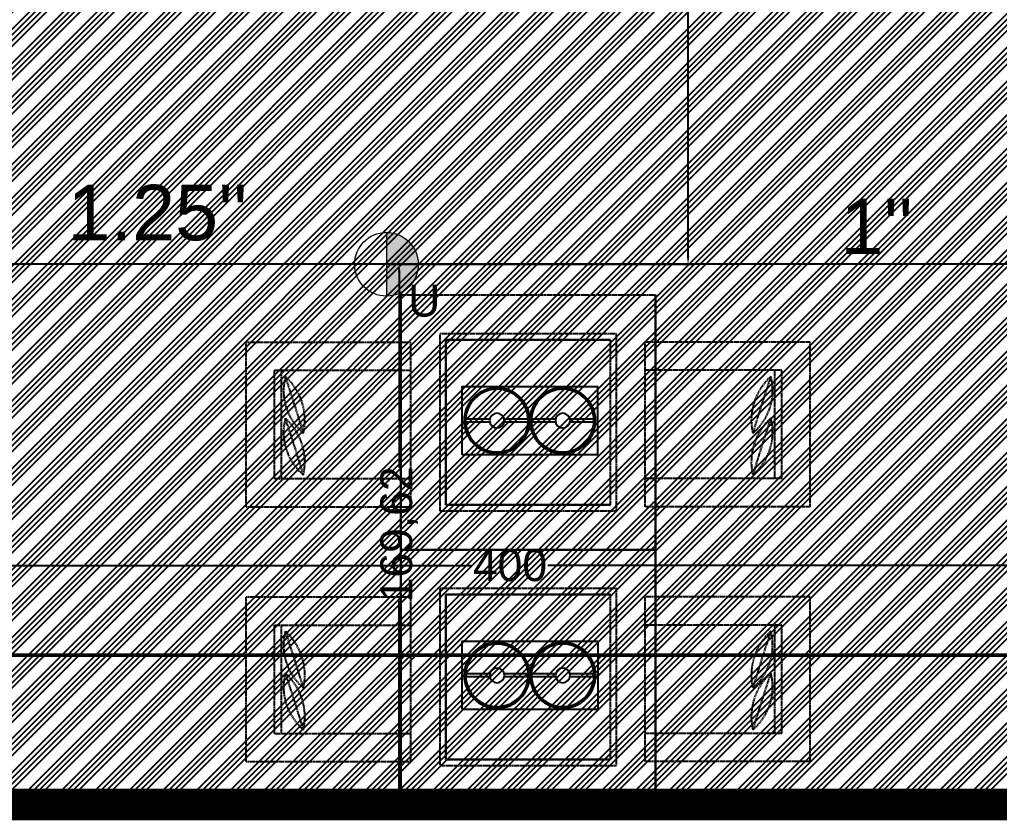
# Model space of a CAD drawing. Extents: x -2975 to 7327, y -1166 to 1029.
# Drawn here: x 570.5 to 878.3, y -1122.8 to -871.3 of the extents above; entities that cross this region are included whole.
import ezdxf

# ---------------------------------------------------------------- set-up
doc = ezdxf.new("R2010")
doc.units = 0
doc.set_wipeout_variables(frame=1)
doc.header["$PDMODE"] = 34
doc.linetypes.add('XR-Mince$0$Anchor Stor (Ground Floor Plan ) Xref$2$Retail Building ( Ground Floor ) Xref$0$HIDDEN', pattern=[0.375, 0.25, -0.125])
doc.linetypes.add('XR-Mince$0$LOWER LEVEL GROUND FLOOR$0$DASHDOT', pattern=[25.4, 12.7, -6.35, 0, -6.35])
doc.layers.add('13032-XFF-L02$0$F-SPRN-STAN', color=245, linetype='Continuous', lineweight=50)
doc.layers.add('E-L-TEXT', color=7, linetype='Continuous', lineweight=13)
for name, color, linetype in [('E-TEXT-LIGHTING', 7, 'Continuous'), ('fire fighting', 1, 'Continuous'), ('M-FIRE FIGHTING-1.5 INCH', 1, 'Continuous'), ('M-FIRE FIGHTING-2 INCH', 1, 'Continuous'), ('XR-Mince$0$ceiling', 149, 'Continuous'), ('XR-Mince$0$fur dashed', 15, 'XR-Mince$0$Anchor Stor (Ground Floor Plan ) Xref$2$Retail Building ( Ground Floor ) Xref$0$HIDDEN'), ('XR-Mince$0$lease line', 8, 'Continuous'), ('XR-Mince$0$lighting unit', 4, 'Continuous')]:
    doc.layers.add(name, color=color, linetype=linetype)
doc.styles.get("Standard").update_dxf_attribs({"font": 'arial.ttf'})
doc.dimstyles.new('ISO-25', dxfattribs={"dimtxt": 10, "dimasz": 2.5, "dimexe": 1.25, "dimexo": 0.625, "dimtad": 0, "dimtxsty": 'Standard', "dimcen": 2.5, "dimadec": 0, "dimazin": 0, "dimtfac": 1, "dimtix": 1, "dimtmove": 0, "dimatfit": 3, "dimfxl": 1, "dimarcsym": 0})

# ---------------------------------------------------------------- blocks, each defined once
blk = doc.blocks.new('XR-Mince$0$fur')
at = {"layer": 'XR-Mince$0$fur dashed', "extrusion": (4.015e-13, -6.47408e-06, 1)}
for p, q in [((-12879.5, -22129.2, 0), (-12879.5, -22049.2, 0)), ((-12879.5, -22049.2, 0), (-12879.5, -22129.2, 0)), ((-12879.5, -22129.2, 0), (-12879.5, -22049.2, 0)), ((-12879.5, -22129.2, 0), (-12879.5, -22049.2, 0)), ((-12879.5, -22049.2, 0), (-12879.5, -22129.2, 0)), ((-12879.5, -22129.2, 0), (-12879.5, -22049.2, 0)), ((-12879.5, -22049.21, 0), (-12879.5, -22129.21, 0)), ((-12879.5, -22049.21, 0), (-12879.5, -22129.21, 0)), ((-12879.5, -22129.21, 0), (-12879.5, -22049.21, 0)), ((-12879.5, -22049.21, 0), (-12879.5, -22129.21, 0)), ((-12879.5, -22049.21, 0), (-12879.5, -22129.21, 0)), ((-12879.5, -22129.21, 0), (-12879.5, -22049.21, 0)), ((-12799.5, -22049.2, 0), (-12799.5, -22129.2, 0)), ((-12799.5, -22129.2, 0), (-12799.5, -22049.2, 0)), ((-12799.5, -22049.2, 0), (-12799.5, -22129.2, 0)), ((-12799.5, -22129.2, 0), (-12799.5, -22049.2, 0)), ((-12799.5, -22049.21, 0), (-12799.5, -22129.21, 0)), ((-12799.5, -22049.21, 0), (-12799.5, -22129.21, 0)), ((-12799.5, -22129.21, 0), (-12799.5, -22049.21, 0)), ((-12799.5, -22049.21, 0), (-12799.5, -22129.21, 0)), ((-12799.5, -22049.21, 0), (-12799.5, -22129.21, 0)), ((-12799.5, -22129.21, 0), (-12799.5, -22049.21, 0)), ((-12865.38, -22063.31, 0), (-12813.61, -22063.31, 0)), ((-12865.38, -22115.08, 0), (-12865.38, -22063.31, 0)), ((-12865.38, -22063.31, 0), (-12813.61, -22063.31, 0)), ((-12865.38, -22115.08, 0), (-12865.38, -22063.31, 0)), ((-12813.61, -22115.08, 0), (-12813.61, -22063.31, 0)), ((-12813.61, -22115.08, 0), (-12813.61, -22063.31, 0)), ((-12813.61, -22115.08, 0), (-12865.38, -22115.08, 0)), ((-12813.61, -22115.08, 0), (-12865.38, -22115.08, 0)), ((-12799.5, -22129.2, 0), (-12879.5, -22129.2, 0)), ((-12879.5, -22209.2, 0), (-12879.5, -22129.2, 0)), ((-12879.5, -22129.2, 0), (-12879.5, -22209.2, 0)), ((-12879.5, -22209.2, 0), (-12879.5, -22129.2, 0)), ((-12799.5, -22129.2, 0), (-12879.5, -22129.2, 0)), ((-12879.5, -22209.2, 0), (-12879.5, -22129.2, 0)), ((-12879.5, -22129.2, 0), (-12879.5, -22209.2, 0)), ((-12879.5, -22209.2, 0), (-12879.5, -22129.2, 0)), ((-12879.5, -22129.21, 0), (-12879.5, -22209.21, 0)), ((-12879.5, -22129.21, 0), (-12879.5, -22209.21, 0)), ((-12879.5, -22209.21, 0), (-12879.5, -22129.21, 0)), ((-12879.5, -22129.21, 0), (-12879.5, -22209.21, 0)), ((-12879.5, -22129.21, 0), (-12879.5, -22209.21, 0)), ((-12879.5, -22209.21, 0), (-12879.5, -22129.21, 0)), ((-12799.5, -22129.2, 0), (-12799.5, -22209.2, 0)), ((-12799.5, -22209.2, 0), (-12799.5, -22129.2, 0)), ((-12799.5, -22129.2, 0), (-12799.5, -22209.2, 0)), ((-12799.5, -22209.2, 0), (-12799.5, -22129.2, 0)), ((-12799.5, -22129.21, 0), (-12799.5, -22209.21, 0)), ((-12799.5, -22129.21, 0), (-12799.5, -22209.21, 0)), ((-12799.5, -22209.21, 0), (-12799.5, -22129.21, 0)), ((-12799.5, -22129.21, 0), (-12799.5, -22209.21, 0)), ((-12799.5, -22129.21, 0), (-12799.5, -22209.21, 0)), ((-12799.5, -22209.21, 0), (-12799.5, -22129.21, 0)), ((-12865.38, -22143.31, 0), (-12813.61, -22143.31, 0)), ((-12865.38, -22195.08, 0), (-12865.38, -22143.31, 0)), ((-12865.38, -22143.31, 0), (-12813.61, -22143.31, 0)), ((-12865.38, -22195.08, 0), (-12865.38, -22143.31, 0)), ((-12813.61, -22195.08, 0), (-12813.61, -22143.31, 0)), ((-12813.61, -22195.08, 0), (-12813.61, -22143.31, 0)), ((-12813.61, -22195.08, 0), (-12865.38, -22195.08, 0)), ((-12813.61, -22195.08, 0), (-12865.38, -22195.08, 0)), ((-12799.5, -22209.2, 0), (-12879.5, -22209.2, 0)), ((-12799.5, -22209.2, 0), (-12879.5, -22209.2, 0))]:
    blk.add_line(p, q, dxfattribs=at)
at = {"layer": 'XR-Mince$0$fur dashed'}
for p, q in [((-12879.5, -22049.21, 0), (-12799.5, -22049.2, 0)), ((-12811.73, -22061.43, 0), (-12867.26, -22061.43, 0)), ((-12867.26, -22061.43, 0), (-12867.26, -22116.96, 0)), ((-12813.61, -22063.31, 0), (-12865.38, -22063.31, 0)), ((-12865.38, -22063.31, 0), (-12865.38, -22115.08, 0)), ((-12813.61, -22115.08, 0), (-12813.61, -22063.31, 0)), ((-12811.73, -22116.96, 0), (-12811.73, -22061.43, 0)), ((-12865.38, -22115.08, 0), (-12813.61, -22115.08, 0)), ((-12867.26, -22116.96, 0), (-12811.73, -22116.96, 0)), ((-12879.5, -22129.21, 0), (-12799.5, -22129.2, 0)), ((-12811.73, -22141.43, 0), (-12867.26, -22141.43, 0)), ((-12867.26, -22141.43, 0), (-12867.26, -22196.96, 0)), ((-12813.61, -22143.31, 0), (-12865.38, -22143.31, 0)), ((-12865.38, -22143.31, 0), (-12865.38, -22195.08, 0)), ((-12813.61, -22195.08, 0), (-12813.61, -22143.31, 0)), ((-12811.73, -22196.96, 0), (-12811.73, -22141.43, 0)), ((-12865.38, -22195.08, 0), (-12813.61, -22195.08, 0)), ((-12867.26, -22196.96, 0), (-12811.73, -22196.96, 0))]:
    blk.add_line(p, q, dxfattribs=at)
at = {"layer": 'XR-Mince$0$fur dashed', "extrusion": (6.47408e-06, -1.58569e-21, 1)}
for p, q in [((-12879.5, -22129.21, 0), (-12879.5, -22049.21, 0)), ((-12879.5, -22129.21, 0), (-12879.5, -22049.21, 0)), ((-12799.5, -22049.21, 0), (-12799.5, -22129.21, 0)), ((-12799.5, -22049.21, 0), (-12799.5, -22129.21, 0)), ((-12802.69, -22115.76, 0), (-12802.69, -22064, 0)), ((-12750.93, -22064, 0), (-12802.69, -22064, 0)), ((-12802.69, -22115.76, 0), (-12802.69, -22064, 0)), ((-12750.93, -22064, 0), (-12802.69, -22064, 0)), ((-12750.93, -22115.76, 0), (-12750.93, -22064, 0)), ((-12750.93, -22115.76, 0), (-12750.93, -22064, 0)), ((-12759.8, -22072.87, 0), (-12802.69, -22072.87, 0)), ((-12759.8, -22072.87, 0), (-12802.69, -22072.87, 0)), ((-12762.02, -22106.89, 0), (-12762.02, -22072.87, 0)), ((-12762.02, -22106.89, 0), (-12762.02, -22072.87, 0)), ((-12759.8, -22106.89, 0), (-12759.8, -22072.87, 0)), ((-12759.8, -22106.89, 0), (-12759.8, -22072.87, 0)), ((-12759.8, -22106.89, 0), (-12802.69, -22106.89, 0)), ((-12759.8, -22106.89, 0), (-12802.69, -22106.89, 0)), ((-12750.93, -22115.76, 0), (-12802.69, -22115.76, 0)), ((-12750.93, -22115.76, 0), (-12802.69, -22115.76, 0)), ((-12879.5, -22129.21, 0), (-12799.5, -22129.21, 0)), ((-12799.5, -22129.21, 0), (-12879.5, -22129.21, 0)), ((-12879.5, -22209.21, 0), (-12879.5, -22129.21, 0)), ((-12879.5, -22129.21, 0), (-12799.5, -22129.21, 0)), ((-12799.5, -22129.21, 0), (-12879.5, -22129.21, 0)), ((-12879.5, -22209.21, 0), (-12879.5, -22129.21, 0)), ((-12879.49, -22129.2, 0), (-12799.49, -22129.2, 0)), ((-12799.49, -22129.2, 0), (-12879.49, -22129.2, 0)), ((-12879.49, -22129.2, 0), (-12799.49, -22129.2, 0)), ((-12799.49, -22129.2, 0), (-12879.49, -22129.2, 0)), ((-12879.48, -22129.2, 0), (-12799.48, -22129.2, 0)), ((-12879.48, -22129.2, 0), (-12799.48, -22129.2, 0)), ((-12799.48, -22129.2, 0), (-12879.48, -22129.2, 0)), ((-12879.48, -22129.2, 0), (-12799.48, -22129.2, 0)), ((-12879.48, -22129.2, 0), (-12799.48, -22129.2, 0)), ((-12799.48, -22129.2, 0), (-12879.48, -22129.2, 0)), ((-12799.5, -22129.21, 0), (-12799.5, -22209.21, 0)), ((-12799.5, -22129.21, 0), (-12799.5, -22209.21, 0)), ((-12802.69, -22195.76, 0), (-12802.69, -22144, 0)), ((-12750.93, -22144, 0), (-12802.69, -22144, 0)), ((-12802.69, -22195.76, 0), (-12802.69, -22144, 0)), ((-12750.93, -22144, 0), (-12802.69, -22144, 0)), ((-12750.93, -22195.76, 0), (-12750.93, -22144, 0)), ((-12750.93, -22195.76, 0), (-12750.93, -22144, 0)), ((-12759.8, -22152.87, 0), (-12802.69, -22152.87, 0)), ((-12759.8, -22152.87, 0), (-12802.69, -22152.87, 0)), ((-12762.02, -22186.89, 0), (-12762.02, -22152.87, 0)), ((-12762.02, -22186.89, 0), (-12762.02, -22152.87, 0)), ((-12759.8, -22186.89, 0), (-12759.8, -22152.87, 0)), ((-12759.8, -22186.89, 0), (-12759.8, -22152.87, 0)), ((-12759.8, -22186.89, 0), (-12802.69, -22186.89, 0)), ((-12759.8, -22186.89, 0), (-12802.69, -22186.89, 0)), ((-12750.93, -22195.76, 0), (-12802.69, -22195.76, 0)), ((-12750.93, -22195.76, 0), (-12802.69, -22195.76, 0)), ((-12879.5, -22209.21, 0), (-12799.5, -22209.21, 0)), ((-12799.5, -22209.21, 0), (-12879.5, -22209.21, 0)), ((-12879.5, -22209.21, 0), (-12799.5, -22209.21, 0)), ((-12799.5, -22209.21, 0), (-12879.5, -22209.21, 0)), ((-12879.49, -22209.2, 0), (-12799.49, -22209.2, 0)), ((-12799.49, -22209.2, 0), (-12879.49, -22209.2, 0)), ((-12879.49, -22209.2, 0), (-12799.49, -22209.2, 0)), ((-12799.49, -22209.2, 0), (-12879.49, -22209.2, 0)), ((-12879.48, -22209.2, 0), (-12799.48, -22209.2, 0)), ((-12879.48, -22209.2, 0), (-12799.48, -22209.2, 0)), ((-12799.48, -22209.2, 0), (-12879.48, -22209.2, 0)), ((-12879.48, -22209.2, 0), (-12799.48, -22209.2, 0)), ((-12879.48, -22209.2, 0), (-12799.48, -22209.2, 0)), ((-12799.48, -22209.2, 0), (-12879.48, -22209.2, 0))]:
    blk.add_line(p, q, dxfattribs=at)
at = {"layer": 'XR-Mince$0$fur dashed', "extrusion": (-6.47408e-06, -7.92846e-22, 1)}
for p, q in [((-12928.06, -22064, 0), (-12876.3, -22064, 0)), ((-12928.06, -22115.76, 0), (-12928.06, -22064, 0)), ((-12928.06, -22064, 0), (-12876.3, -22064, 0)), ((-12928.06, -22115.76, 0), (-12928.06, -22064, 0)), ((-12876.3, -22115.76, 0), (-12876.3, -22064, 0)), ((-12876.3, -22115.76, 0), (-12876.3, -22064, 0)), ((-12919.19, -22106.89, 0), (-12919.19, -22072.87, 0)), ((-12919.19, -22072.87, 0), (-12876.3, -22072.87, 0)), ((-12919.19, -22106.89, 0), (-12919.19, -22072.87, 0)), ((-12919.19, -22072.87, 0), (-12876.3, -22072.87, 0)), ((-12916.97, -22106.89, 0), (-12916.97, -22072.87, 0)), ((-12916.97, -22106.89, 0), (-12916.97, -22072.87, 0)), ((-12919.19, -22106.89, 0), (-12876.3, -22106.89, 0)), ((-12919.19, -22106.89, 0), (-12876.3, -22106.89, 0)), ((-12928.06, -22115.76, 0), (-12876.3, -22115.76, 0)), ((-12928.06, -22115.76, 0), (-12876.3, -22115.76, 0)), ((-12928.06, -22144, 0), (-12876.3, -22144, 0)), ((-12928.06, -22195.76, 0), (-12928.06, -22144, 0)), ((-12928.06, -22144, 0), (-12876.3, -22144, 0)), ((-12928.06, -22195.76, 0), (-12928.06, -22144, 0)), ((-12876.3, -22195.76, 0), (-12876.3, -22144, 0)), ((-12876.3, -22195.76, 0), (-12876.3, -22144, 0)), ((-12919.19, -22186.89, 0), (-12919.19, -22152.87, 0)), ((-12919.19, -22152.87, 0), (-12876.3, -22152.87, 0)), ((-12919.19, -22186.89, 0), (-12919.19, -22152.87, 0)), ((-12919.19, -22152.87, 0), (-12876.3, -22152.87, 0)), ((-12916.97, -22186.89, 0), (-12916.97, -22152.87, 0)), ((-12916.97, -22186.89, 0), (-12916.97, -22152.87, 0)), ((-12919.19, -22186.89, 0), (-12876.3, -22186.89, 0)), ((-12919.19, -22186.89, 0), (-12876.3, -22186.89, 0)), ((-12928.06, -22195.76, 0), (-12876.3, -22195.76, 0)), ((-12928.06, -22195.76, 0), (-12876.3, -22195.76, 0))]:
    blk.add_line(p, q, dxfattribs=at)
at = {"layer": 'XR-Mince$0$fur dashed', "elevation": 0}
for points in [[(-12879.5, -22049.21), (-12799.5, -22049.2)], [(-12879.5, -22129.21), (-12799.5, -22129.2)]]:
    blk.add_lwpolyline(points, dxfattribs=at)
for points in [[(-12811.73, -22116.96), (-12811.73, -22061.43), (-12867.26, -22061.43), (-12867.26, -22116.96)], [(-12813.61, -22115.08), (-12813.61, -22063.31), (-12865.38, -22063.31), (-12865.38, -22115.08)], [(-12811.73, -22196.96), (-12811.73, -22141.43), (-12867.26, -22141.43), (-12867.26, -22196.96)], [(-12813.61, -22195.08), (-12813.61, -22143.31), (-12865.38, -22143.31), (-12865.38, -22195.08)]]:
    blk.add_lwpolyline(points, close=True, dxfattribs=at)
at = {"layer": 'XR-Mince$0$fur dashed', "extrusion": (-6.47408e-06, -7.92846e-22, 1)}
for centre, radius, start, end in [((-12898.92, -22079.27, 0.08), 17.39, 165.1858, 230.1289), ((-12898.92, -22079.27, 0.08), 17.39, 165.1858, 230.1289), ((-12928.1, -22088.56, 0.08), 18.48, 347.3045, 48.0103), ((-13413.61, -22243.11, 0.08), 525.55, 16.6393, 18.6755), ((-12928.1, -22088.56, 0.08), 18.48, 347.3045, 48.0103), ((-13413.61, -22243.11, 0.08), 525.55, 16.6393, 18.6755), ((-12898.92, -22092.38, 0.08), 17.39, 165.1858, 230.1289), ((-12898.92, -22092.38, 0.08), 17.39, 165.1858, 230.1289), ((-12928.1, -22101.67, 0.08), 18.48, 347.3045, 48.0103), ((-13413.61, -22256.22, 0.08), 525.55, 16.6393, 18.6755), ((-12928.1, -22101.67, 0.08), 18.48, 347.3045, 48.0103), ((-13413.61, -22256.22, 0.08), 525.55, 16.6393, 18.6755), ((-12898.92, -22159.27, 0.08), 17.39, 165.1858, 230.1289), ((-12898.92, -22159.27, 0.08), 17.39, 165.1858, 230.1289), ((-12928.1, -22168.56, 0.08), 18.48, 347.3045, 48.0103), ((-13413.61, -22323.11, 0.08), 525.55, 16.6393, 18.6755), ((-12928.1, -22168.56, 0.08), 18.48, 347.3045, 48.0103), ((-13413.61, -22323.11, 0.08), 525.55, 16.6393, 18.6755), ((-12898.92, -22172.38, 0.08), 17.39, 165.1858, 230.1289), ((-12898.92, -22172.38, 0.08), 17.39, 165.1858, 230.1289), ((-12928.1, -22181.67, 0.08), 18.48, 347.3045, 48.0103), ((-13413.61, -22336.22, 0.08), 525.55, 16.6393, 18.6755), ((-12928.1, -22181.67, 0.08), 18.48, 347.3045, 48.0103), ((-13413.61, -22336.22, 0.08), 525.55, 16.6393, 18.6755)]:
    blk.add_arc(centre, radius, start, end, dxfattribs=at)
at = {"layer": 'XR-Mince$0$fur dashed', "extrusion": (6.47408e-06, -1.58569e-21, 1)}
for centre, radius, start, end in [((-12750.9, -22088.56, -0.08), 18.48, 131.9897, 192.6955), ((-12750.9, -22088.56, -0.08), 18.48, 131.9897, 192.6955), ((-12780.07, -22079.27, -0.08), 17.39, 309.8711, 14.8142), ((-12265.38, -22243.11, -0.08), 525.55, 161.3245, 163.3607), ((-12780.07, -22079.27, -0.08), 17.39, 309.8711, 14.8142), ((-12265.38, -22243.11, -0.08), 525.55, 161.3245, 163.3607), ((-12750.9, -22101.67, -0.08), 18.48, 131.9897, 192.6955), ((-12750.9, -22101.67, -0.08), 18.48, 131.9897, 192.6955), ((-12780.07, -22092.38, -0.08), 17.39, 309.8711, 14.8142), ((-12265.38, -22256.22, -0.08), 525.55, 161.3245, 163.3607), ((-12780.07, -22092.38, -0.08), 17.39, 309.8711, 14.8142), ((-12265.38, -22256.22, -0.08), 525.55, 161.3245, 163.3607), ((-12750.9, -22168.56, -0.08), 18.48, 131.9897, 192.6955), ((-12750.9, -22168.56, -0.08), 18.48, 131.9897, 192.6955), ((-12780.07, -22159.27, -0.08), 17.39, 309.8711, 14.8142), ((-12265.38, -22323.11, -0.08), 525.55, 161.3245, 163.3607), ((-12780.07, -22159.27, -0.08), 17.39, 309.8711, 14.8142), ((-12265.38, -22323.11, -0.08), 525.55, 161.3245, 163.3607), ((-12750.9, -22181.67, -0.08), 18.48, 131.9897, 192.6955), ((-12750.9, -22181.67, -0.08), 18.48, 131.9897, 192.6955), ((-12780.07, -22172.38, -0.08), 17.39, 309.8711, 14.8142), ((-12265.38, -22336.22, -0.08), 525.55, 161.3245, 163.3607), ((-12780.07, -22172.38, -0.08), 17.39, 309.8711, 14.8142), ((-12265.38, -22336.22, -0.08), 525.55, 161.3245, 163.3607)]:
    blk.add_arc(centre, radius, start, end, dxfattribs=at)
blk = doc.blocks.new('XR-Mince$0$light schedule$0$LEGEND$0$minigrid in trimless 2')
at = {"layer": 'XR-Mince$0$lighting unit'}
for p, q in [((-0.23, 9.77), (-0.23, 6.11)), ((0.27, 6.1), (0.27, 9.77)), ((-0.23, 3.93), (-0.23, 0.25)), ((0.27, 0.25), (0.27, 3.93)), ((-0.23, -0.27), (-0.23, -3.93)), ((0.27, -3.93), (0.27, -0.27)), ((-0.23, -6.11), (-0.23, -9.79)), ((0.27, -9.79), (0.27, -6.1))]:
    blk.add_line(p, q, dxfattribs=at)
blk.add_lwpolyline([(-5.2, -10.35), (5.2, -10.35), (5.2, 10.35), (-5.2, 10.35)], close=True, dxfattribs=at)
for centre, radius in [((0, 5.02), 5.02), ((0.01, 5.01), 4.77), ((0, 5.02), 1.12), ((0, -5.02), 5.02), ((0.01, -5.03), 4.77), ((0, -5.02), 1.12)]:
    blk.add_circle(centre, radius, dxfattribs=at)
blk = doc.blocks.new('XR-Mince$0$lighting')
at = {"layer": 'XR-Mince$0$ceiling', "color": 200, "xscale": -2.058, "yscale": 2.058, "zscale": 2.058, "rotation": 270}
for p in [(-2838.95, -22088.68, 0), (-2838.93, -22168.67, 0)]:
    blk.add_blockref('XR-Mince$0$light schedule$0$LEGEND$0$minigrid in trimless 2', p, dxfattribs=at)
blk = doc.blocks.new('XR-Mince$0$ceiling')
at = {"linetype": 'Continuous'}
blk.add_wipeout([(-8295.32, -16959.21), (-7923.22, -16959.21), (-7918.14, -17009.21), (-8300.4, -17009.21)], dxfattribs=at).dxf.layer = 'XR-Mince$0$ceiling'
at = {"layer": 'XR-Mince$0$ceiling', "linetype": 'Continuous'}
h = blk.add_hatch(dxfattribs=at)
h.set_pattern_fill('ANSI34', color=256, scale=10)
h.set_pattern_definition([(45, (0, 0), (-5.303301, 5.303301), []), (45, (1.768, 0), (-5.303301, 5.303301), []), (45, (3.5355, 0), (-5.303301, 5.303301), []), (45, (5.303, 0), (-5.303301, 5.303301), [])])
h.paths.add_polyline_path([(-7433.02, -17009.21), (-7433.02, -17209.21), (-8653.51, -17209.21), (-8653.51, -16463.71), (-8494.7, -16463.71), (-8494.7, -16738.71), (-8524.7, -16738.71), (-8524.7, -16918.71), (-8494.7, -16918.71), (-8494.7, -16959.21), (-7433.02, -16959.21)])
blk.add_lwpolyline([(-7433.02, -17009.21), (-7433.02, -17209.21), (-8653.51, -17209.21), (-8653.51, -16463.71), (-8494.7, -16463.71), (-8494.7, -16738.71), (-8524.7, -16738.71), (-8524.7, -16918.71), (-8494.7, -16918.71), (-8494.7, -16959.21), (-7433.02, -16959.21)], close=True, dxfattribs=at)
blk = doc.blocks.new('XR-Mince')
at = {"layer": 'XR-Mince$0$lease line', "linetype": 'XR-Mince$0$LOWER LEVEL GROUND FLOOR$0$DASHDOT', "ltscale": 0.5, "const_width": 10}
blk.add_lwpolyline([(-83.78, -1117.79), (-83.78, -352.29), (-74.97, -352.29), (-74.97, 937.71), (846.03, 937.71), (846.53, 894.31), (1185.03, 894.72), (1185.03, -1117.79), (-83.78, -1117.79)], dxfattribs=at)
at = {"layer": 'XR-Mince$0$fur dashed', "linetype": 'Continuous'}
blk.add_blockref('XR-Mince$0$fur', (13569.73, 21091.42), dxfattribs=at)
at = {"layer": 'XR-Mince$0$lighting unit', "linetype": 'Continuous'}
blk.add_blockref('XR-Mince$0$lighting', (3569.73, 21091.42), dxfattribs=at)
at = {"layer": 'XR-Mince$0$ceiling', "linetype": 'Continuous'}
blk.add_blockref('XR-Mince$0$ceiling', (8569.73, 16091.42), dxfattribs=at)
blk = doc.blocks.new('A$C00F82D9D')
at = {"layer": '13032-XFF-L02$0$F-SPRN-STAN', "color": 253}
blk.add_line((-15034.7, -10500), (-15034.7, 1210), dxfattribs=at)
blk = doc.blocks.new('upright')
at = {"layer": 'E-L-TEXT', "lineweight": 13}
h = blk.add_hatch(color=1, dxfattribs=at)
h.dxf.hatch_style = 1
h.set_gradient(color1=(255, 255, 0), color2=(255, 0, 0), tint=1, name='CYLINDER')
h.paths.add_polyline_path([(-33011550.8, 36709773.7), (-33011550.8, 36709573.7, 0.414214), (-33011450.8, 36709673.7, 0.414214)])
at = {"layer": 'E-L-TEXT', "color": 2, "lineweight": 13}
blk.add_line((-33011550.8, 36709773.7), (-33011550.8, 36709573.7), dxfattribs=at)
at = {"layer": 'E-L-TEXT', "color": 1, "lineweight": 13}
blk.add_circle((-33011550.8, 36709673.7), 100, dxfattribs=at)
at = {"color": 3}
blk.add_text('U', height=100, dxfattribs=at).set_placement((-33011482.3, 36709509.5))
blk = doc.blocks.new('*D122')
at = {"layer": 'Defpoints', "color": 0, "transparency": 16777216}
for p in [(524.54, -1037.04, 0), (924.54, -1037.04, 0), (524.54, -1042.72)]:
    blk.add_point(p, dxfattribs=at)
at = {"layer": 'M-FIRE FIGHTING-2 INCH', "color": 0, "lineweight": -2, "transparency": 16777216}
for p, q in [((524.54, -1037.67), (524.54, -1043.97)), ((924.54, -1037.67), (924.54, -1043.97)), ((527.04, -1042.72), (712.68, -1042.72)), ((922.04, -1042.72), (736.39, -1042.72))]:
    blk.add_line(p, q, dxfattribs=at)
at = {"layer": 'M-FIRE FIGHTING-2 INCH', "color": 0, "transparency": 16777216}
for points in [[(527.04, -1042.3), (527.04, -1043.13), (524.54, -1042.72)], [(922.04, -1042.3), (922.04, -1043.13), (924.54, -1042.72)]]:
    blk.add_solid(points, dxfattribs=at)
at = {"layer": 'M-FIRE FIGHTING-2 INCH', "color": 0, "transparency": 16777216, "insert": (724.54, -1042.72), "char_height": 10, "attachment_point": 5, "rotation": 360}
blk.add_mtext('400', dxfattribs=at)
blk = doc.blocks.new('*D127')
at = {"layer": 'Defpoints', "color": 0, "transparency": 16777216}
for p in [(685.73, -948.16), (685.73, -1117.79), (689.75, -1117.79)]:
    blk.add_point(p, dxfattribs=at)
at = {"layer": 'M-FIRE FIGHTING-2 INCH', "color": 0, "lineweight": -2, "transparency": 16777216}
for p, q in [((686.35, -948.16), (691, -948.16)), ((689.75, -950.66), (689.75, -1012.11)), ((689.75, -1115.29), (689.75, -1053.83)), ((686.35, -1117.79), (691, -1117.79))]:
    blk.add_line(p, q, dxfattribs=at)
at = {"layer": 'M-FIRE FIGHTING-2 INCH', "color": 0, "transparency": 16777216}
for points in [[(689.33, -950.66), (690.17, -950.66), (689.75, -948.16)], [(689.33, -1115.29), (690.17, -1115.29), (689.75, -1117.79)]]:
    blk.add_solid(points, dxfattribs=at)
at = {"layer": 'M-FIRE FIGHTING-2 INCH', "color": 0, "transparency": 16777216, "insert": (689.75, -1032.97), "char_height": 10, "attachment_point": 5, "rotation": 90}
blk.add_mtext('169,62', dxfattribs=at)
blk = doc.blocks.new('*D130')
at = {"layer": 'Defpoints', "color": 0, "transparency": 16777216}
for p in [(685.73, -608.91), (780.48, -608.91), (685.73, -948.16)]:
    blk.add_point(p, dxfattribs=at)
at = {"layer": 'M-FIRE FIGHTING-2 INCH', "color": 0, "lineweight": -2, "transparency": 16777216}
for p, q in [((686.35, -608.91), (781.73, -608.91)), ((780.48, -611.41), (780.48, -757.12)), ((780.48, -945.66), (780.48, -799.95)), ((686.35, -948.16), (781.73, -948.16))]:
    blk.add_line(p, q, dxfattribs=at)
at = {"layer": 'M-FIRE FIGHTING-2 INCH', "color": 0, "transparency": 16777216}
for points in [[(780.07, -611.41), (780.9, -611.41), (780.48, -608.91)], [(780.07, -945.66), (780.9, -945.66), (780.48, -948.16)]]:
    blk.add_solid(points, dxfattribs=at)
at = {"layer": 'M-FIRE FIGHTING-2 INCH', "color": 0, "transparency": 16777216, "insert": (780.48, -778.54), "char_height": 10, "attachment_point": 5, "rotation": 90}
blk.add_mtext('339,25', dxfattribs=at)

msp = doc.modelspace()

# ---------------------------------------------------------------- block references
at = {"layer": 'E-TEXT-LIGHTING'}
msp.add_blockref('XR-Mince', (0, 0), dxfattribs=at)

# ---------------------------------------------------------------- next in the draw order: linework, layer by layer
at = {"layer": 'M-FIRE FIGHTING-1.5 INCH'}
msp.add_line((993.61, -948.161), (70.014, -948.161), dxfattribs=at)

# ---------------------------------------------------------------- next in the draw order: block references
at = {"layer": 'fire fighting', "color": 1, "lineweight": 13, "xscale": 0.1, "yscale": 0.1, "zscale": 0.1}
msp.add_blockref('upright', (3301840.814, -3671915.526), dxfattribs=at)
at = {"layer": 'M-FIRE FIGHTING-1.5 INCH', "xscale": 0.1, "yscale": 0.1, "zscale": 0.1, "rotation": 90}
msp.add_blockref('A$C00F82D9D', (135, 432.543), dxfattribs=at)

# ---------------------------------------------------------------- next in the draw order: texts
at = {"layer": 'M-FIRE FIGHTING-1.5 INCH', "color": 2, "linetype": 'Continuous'}
for s, p in [("1.25''", (585.55, -940.62)), ("1''", (828.345, -944.959))]:
    msp.add_text(s, height=17.4111, dxfattribs=at).set_placement(p)

# ---------------------------------------------------------------- next in the draw order: dimensions: what is measured, and where the dimension line sits
at = {"layer": 'M-FIRE FIGHTING-2 INCH', "color": 32, "true_color": 0xcd6928}
for base, p1, p2, picture, middle in [((780.483, -608.911), (685.73, -948.161), (685.73, -608.911), '*D130', (780.483, -778.536)), ((689.750997264, -1117.785668506), (685.729726329, -948.160668507), (685.729726329, -1117.785668506), '*D127', (689.750997264, -1032.973168507))]:
    dim = msp.add_linear_dim(base=base, p1=p1, p2=p2, angle=90, dimstyle='ISO-25', dxfattribs=at)
    dim.commit()
    dim.dimension.update_dxf_attribs({"geometry": picture, "text_midpoint": middle})
dim = msp.add_aligned_dim(p1=(924.535, -1037.043, -0.001), p2=(524.535, -1037.043, -0.001), distance=5.672, dimstyle='ISO-25', dxfattribs=at)
dim.commit()
dim.dimension.update_dxf_attribs({"geometry": '*D122', "text_midpoint": (724.535, -1042.715)})

doc.saveas('drawing.dxf')
